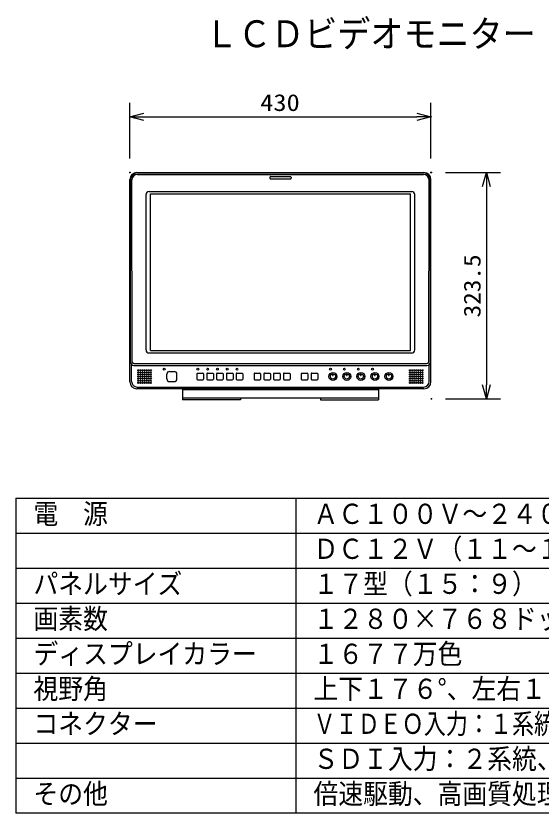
# Model space of a CAD drawing. Units: millimetres, scale not verified. Extents: x -63 to 63, y -57 to 57.
# Drawn here: x -62.5 to 12.5, y -56.5 to 57.4 of the extents above; entities that cross this region are included whole.
import ezdxf
from ezdxf.enums import TextEntityAlignment as Align

# ---------------------------------------------------------------- set-up
doc = ezdxf.new("R2010")
doc.units = ezdxf.units.MM
doc.header["$LTSCALE"] = 0.190236
doc.header["$PDMODE"] = 32
doc.header["$PDSIZE"] = 0.0951
for name, color, linetype in [('0-0_MOJI1', 2, 'Continuous'), ('0-2_WAKU', 1, 'Continuous'), ('0-3_GAIKEI', 1, 'Continuous'), ('0-4_SUNPO', 3, 'Continuous'), ('0-5_Defpoints', 7, 'Continuous')]:
    doc.layers.add(name, color=color, linetype=linetype)
doc.styles.add('ＭＳ ゴシック', font='')
doc.styles.get('ＭＳ ゴシック').set_extended_font_data('MS Gothic')

# ---------------------------------------------------------------- blocks, each defined once
blk = doc.blocks.new('_OPEN30')
at = {"layer": '0-5_Defpoints'}
blk.add_line((0, 0), (-1, 0), dxfattribs=at)
blk.add_lwpolyline([(-1, 0.26795), (0, 0), (-1, -0.26795)], dxfattribs=at)

msp = doc.modelspace()

# ---------------------------------------------------------------- linework, layer by layer
at = {"layer": '0-2_WAKU', "color": 4}
for p, q in [((-62.5001, -11.5), (62.5001, -11.5)), ((-62.5001, -11.5), (-62.5001, -56.5001)), ((-22.5, -11.5), (-22.5, -56.5001)), ((62.5001, -56.5001), (-62.5001, -56.5001))]:
    msp.add_line(p, q, dxfattribs=at)
at = {"layer": '0-2_WAKU'}
for p, q in [((-62.5001, -16.5), (62.5001, -16.5)), ((-62.5001, -21.5), (62.5001, -21.5)), ((-62.5001, -26.5), (62.5001, -26.5)), ((-62.5001, -31.5001), (62.5001, -31.5001)), ((-62.5001, -36.5001), (62.5001, -36.5001)), ((-62.5001, -41.5001), (62.5001, -41.5001)), ((-62.5001, -46.5001), (62.5001, -46.5001)), ((-62.5001, -51.5001), (62.5001, -51.5001))]:
    msp.add_line(p, q, dxfattribs=at)
at = {"layer": '0-3_GAIKEI', "color": 7}
for p, q in [((-45.2228, 35.0174), (-4.2223, 35.0174)), ((-46.2226, 5.1165), (-46.2226, 34.0171)), ((-3.2225, 5.1165), (-3.2225, 34.0171)), ((-4.2223, 4.1173), (-45.2228, 4.1173)), ((-38.7222, 4.1173), (-38.7222, 2.5537)), ((-10.7229, 4.1173), (-10.7229, 2.5537)), ((-10.7229, 2.7569), (-38.7222, 2.7569)), ((-19.0085, 2.7569), (-19.0085, 2.5537)), ((-19.0085, 2.5537), (-10.7229, 2.5537))]:
    msp.add_line(p, q, dxfattribs=at)
at = {"layer": '0-3_GAIKEI'}
for p, q in [((-45.1533, 34.9475), (-4.2918, 34.9475)), ((-45.1533, 34.743), (-4.2918, 34.743)), ((-26.2371, 34.3323), (-26.2371, 34.2017)), ((-26.1368, 34.4315), (-23.3067, 34.4315)), ((-23.2076, 34.3323), (-23.2076, 34.2017)), ((-46.1541, 7.9301), (-46.1541, 33.9486)), ((-45.9039, 7.9301), (-45.9526, 33.9475)), ((-26.1368, 34.1021), (-23.3067, 34.1021)), ((-3.5412, 7.9301), (-3.4925, 33.9475)), ((-3.291, 7.9301), (-3.291, 33.9486)), ((-43.4831, 32.2897), (-5.962, 32.2897)), ((-43.3028, 9.5775), (-43.3028, 31.9576)), ((-43.3028, 31.9576), (-6.1423, 31.9576)), ((-6.1423, 9.5775), (-6.1423, 31.9576)), ((-43.9205, 9.6743), (-43.9205, 31.8608)), ((-5.5246, 9.6743), (-5.5246, 31.8608)), ((-43.4831, 9.2454), (-5.962, 9.2454)), ((-43.3028, 9.5775), (-6.1423, 9.5775)), ((-45.9775, 5.1618), (-45.9775, 7.5097)), ((-45.6555, 7.7288), (-3.7896, 7.7288)), ((-45.6555, 7.4291), (-3.7896, 7.4291)), ((-3.4676, 5.1618), (-3.4676, 7.5097)), ((-40.9469, 5.5415), (-40.9469, 6.1923)), ((-40.5472, 6.5921), (-39.8971, 6.5921)), ((-39.4972, 5.5415), (-39.4972, 6.1923)), ((-36.6472, 6.2421), (-36.6472, 5.4917)), ((-36.5474, 6.3422), (-35.7973, 6.3422)), ((-35.6976, 6.2421), (-35.6976, 5.4917)), ((-35.2474, 6.2421), (-35.2474, 5.4917)), ((-35.1476, 6.3422), (-34.3975, 6.3422)), ((-34.2978, 6.2421), (-34.2978, 5.4917)), ((-33.8477, 6.2421), (-33.8477, 5.4917)), ((-33.7479, 6.3422), (-32.9978, 6.3422)), ((-32.8981, 6.2421), (-32.8981, 5.4917)), ((-32.4469, 6.2421), (-32.4469, 5.4917)), ((-32.3471, 6.3422), (-31.597, 6.3422)), ((-31.4974, 6.2421), (-31.4974, 5.4917)), ((-31.0477, 6.2421), (-31.0477, 5.4917)), ((-30.9479, 6.3422), (-30.1978, 6.3422)), ((-30.0981, 6.2421), (-30.0981, 5.4917)), ((-28.4973, 6.2421), (-28.4973, 5.4917)), ((-28.3975, 6.3422), (-27.6474, 6.3422)), ((-27.5477, 6.2421), (-27.5477, 5.4917)), ((-27.0965, 6.2421), (-27.0965, 5.4917)), ((-26.9967, 6.3422), (-26.2466, 6.3422)), ((-26.1469, 6.2421), (-26.1469, 5.4917)), ((-25.6968, 6.2421), (-25.6968, 5.4917)), ((-25.597, 6.3422), (-24.8469, 6.3422)), ((-24.7472, 6.2421), (-24.7472, 5.4917)), ((-24.2973, 6.2421), (-24.2973, 5.4917)), ((-24.1975, 6.3422), (-23.4474, 6.3422)), ((-23.3477, 6.2421), (-23.3477, 5.4917)), ((-21.7473, 6.2421), (-21.7473, 5.4917)), ((-21.6475, 6.3422), (-20.8974, 6.3422)), ((-20.7977, 6.2421), (-20.7977, 5.4917)), ((-20.3473, 6.2421), (-20.3473, 5.4917)), ((-20.2475, 6.3422), (-19.4974, 6.3422)), ((-19.3978, 6.2421), (-19.3978, 5.4917)), ((-17.272, 6.2468), (-17.272, 6.0173)), ((-17.272, 6.2468), (-17.172, 6.2468)), ((-17.272, 6.0173), (-17.172, 6.0173)), ((-17.172, 6.0173), (-17.172, 6.2468)), ((-15.2927, 6.2468), (-15.1926, 6.2468)), ((-13.2911, 6.2468), (-13.2911, 6.0173)), ((-13.2911, 6.2468), (-13.191, 6.2468)), ((-13.2911, 6.0173), (-13.191, 6.0173)), ((-13.191, 6.0173), (-13.191, 6.2468)), ((-11.2759, 6.2468), (-11.1758, 6.2468)), ((-9.2767, 6.2468), (-9.2767, 6.0173)), ((-9.2767, 6.2468), (-9.1766, 6.2468)), ((-9.2767, 6.0173), (-9.1766, 6.0173)), ((-9.1766, 6.0173), (-9.1766, 6.2468)), ((-40.5472, 5.1422), (-39.8971, 5.1422)), ((-36.5474, 5.3916), (-35.7973, 5.3916)), ((-35.1476, 5.3916), (-34.3975, 5.3916)), ((-33.7479, 5.3916), (-32.9978, 5.3916)), ((-32.3471, 5.3916), (-31.597, 5.3916)), ((-30.9479, 5.3916), (-30.1978, 5.3916)), ((-28.3975, 5.3916), (-27.6474, 5.3916)), ((-26.9967, 5.3916), (-26.2466, 5.3916)), ((-25.597, 5.3916), (-24.8469, 5.3916)), ((-24.1975, 5.3916), (-23.4474, 5.3916)), ((-21.6475, 5.3916), (-20.8974, 5.3916)), ((-20.2475, 5.3916), (-19.4974, 5.3916)), ((-45.1782, 4.3617), (-4.2669, 4.3617)), ((-38.7222, 3.996), (-10.7229, 3.996))]:
    msp.add_line(p, q, dxfattribs=at)
for points in [[(-15.2927, 6.2468), (-15.2927, 6.0173), (-15.1926, 6.0173), (-15.1926, 6.2468)], [(-11.2759, 6.2468), (-11.2759, 6.0173), (-11.1758, 6.0173), (-11.1758, 6.2468)]]:
    msp.add_lwpolyline(points, dxfattribs=at)
at = {"layer": '0-3_GAIKEI', "color": 7}
msp.add_lwpolyline([(-30.4367, 2.7569), (-30.4367, 2.5537), (-38.7222, 2.5537)], dxfattribs=at)
at = {"layer": '0-3_GAIKEI'}
for centre, radius in [((-41.3209, 6.9172), 0.1242), ((-36.5218, 6.9149), 0.1249), ((-35.122, 6.9149), 0.1249), ((-33.7223, 6.9149), 0.1249), ((-32.3215, 6.9149), 0.1249), ((-30.9222, 6.9149), 0.1249), ((-17.5713, 6.9149), 0.1249), ((-15.5919, 6.9149), 0.1249), ((-13.5903, 6.9149), 0.1249), ((-11.5751, 6.9149), 0.1249), ((-45.0208, 6.7571), 0.0743), ((-45.0208, 6.4589), 0.0743), ((-45.0208, 6.1607), 0.0743), ((-45.0208, 5.8625), 0.0743), ((-44.7223, 6.7571), 0.0743), ((-44.7223, 6.4589), 0.0743), ((-44.7223, 6.1607), 0.0743), ((-44.7223, 5.8625), 0.0743), ((-44.4238, 6.7571), 0.0743), ((-44.4238, 6.4589), 0.0743), ((-44.4238, 6.1607), 0.0743), ((-44.4238, 5.8625), 0.0743), ((-44.1252, 6.7571), 0.0743), ((-44.1252, 6.4589), 0.0743), ((-44.1252, 6.1607), 0.0743), ((-44.1252, 5.8625), 0.0743), ((-43.8267, 6.7571), 0.0743), ((-43.8267, 6.4589), 0.0743), ((-43.8267, 6.1607), 0.0743), ((-43.8267, 5.8625), 0.0743), ((-43.5281, 6.7571), 0.0743), ((-43.5281, 6.4589), 0.0743), ((-43.5281, 6.1607), 0.0743), ((-43.5281, 5.8625), 0.0743), ((-43.2296, 6.7571), 0.0743), ((-43.2296, 6.4589), 0.0743), ((-43.2296, 6.1607), 0.0743), ((-43.2296, 5.8625), 0.0743), ((-17.2167, 5.8769), 0.5702), ((-17.2167, 5.8769), 0.3719), ((-15.2373, 5.8769), 0.5702), ((-15.2373, 5.8769), 0.3719), ((-13.2357, 5.8769), 0.5702), ((-13.2357, 5.8769), 0.3719), ((-11.2205, 5.8769), 0.5702), ((-11.2205, 5.8769), 0.3719), ((-9.2214, 5.8769), 0.5702), ((-9.2214, 5.8769), 0.3719), ((-6.2155, 6.7571), 0.0743), ((-6.2155, 6.4589), 0.0743), ((-6.2155, 6.1607), 0.0743), ((-6.2155, 5.8625), 0.0743), ((-5.917, 6.7571), 0.0743), ((-5.917, 6.4589), 0.0743), ((-5.917, 6.1607), 0.0743), ((-5.917, 5.8625), 0.0743), ((-5.6184, 6.7571), 0.0743), ((-5.6184, 6.4589), 0.0743), ((-5.6184, 6.1607), 0.0743), ((-5.6184, 5.8625), 0.0743), ((-5.3199, 6.7571), 0.0743), ((-5.3199, 6.4589), 0.0743), ((-5.3199, 6.1607), 0.0743), ((-5.3199, 5.8625), 0.0743), ((-5.0213, 6.7571), 0.0743), ((-5.0213, 6.4589), 0.0743), ((-5.0213, 6.1607), 0.0743), ((-5.0213, 5.8625), 0.0743), ((-4.7228, 6.7571), 0.0743), ((-4.7228, 6.4589), 0.0743), ((-4.7228, 6.1607), 0.0743), ((-4.7228, 5.8625), 0.0743), ((-4.4243, 6.7571), 0.0743), ((-4.4243, 6.4589), 0.0743), ((-4.4243, 6.1607), 0.0743), ((-4.4243, 5.8625), 0.0743), ((-45.0208, 5.5643), 0.0743), ((-45.0208, 5.2661), 0.0743), ((-45.0208, 4.9679), 0.0743), ((-44.7223, 5.5643), 0.0743), ((-44.7223, 5.2661), 0.0743), ((-44.7223, 4.9679), 0.0743), ((-44.4238, 5.5643), 0.0743), ((-44.4238, 5.2661), 0.0743), ((-44.4238, 4.9679), 0.0743), ((-44.1252, 5.5643), 0.0743), ((-44.1252, 5.2661), 0.0743), ((-44.1252, 4.9679), 0.0743), ((-43.8267, 5.5643), 0.0743), ((-43.8267, 5.2661), 0.0743), ((-43.8267, 4.9679), 0.0743), ((-43.5281, 5.5643), 0.0743), ((-43.5281, 5.2661), 0.0743), ((-43.5281, 4.9679), 0.0743), ((-43.2296, 5.5643), 0.0743), ((-43.2296, 5.2661), 0.0743), ((-43.2296, 4.9679), 0.0743), ((-6.2155, 5.5643), 0.0743), ((-6.2155, 5.2661), 0.0743), ((-6.2155, 4.9679), 0.0743), ((-5.917, 5.5643), 0.0743), ((-5.917, 5.2661), 0.0743), ((-5.917, 4.9679), 0.0743), ((-5.6184, 5.5643), 0.0743), ((-5.6184, 5.2661), 0.0743), ((-5.6184, 4.9679), 0.0743), ((-5.3199, 5.5643), 0.0743), ((-5.3199, 5.2661), 0.0743), ((-5.3199, 4.9679), 0.0743), ((-5.0213, 5.5643), 0.0743), ((-5.0213, 5.2661), 0.0743), ((-5.0213, 4.9679), 0.0743), ((-4.7228, 5.5643), 0.0743), ((-4.7228, 5.2661), 0.0743), ((-4.7228, 4.9679), 0.0743), ((-4.4243, 5.5643), 0.0743), ((-4.4243, 5.2661), 0.0743), ((-4.4243, 4.9679), 0.0743)]:
    msp.add_circle(centre, radius, dxfattribs=at)
at = {"layer": '0-3_GAIKEI', "color": 7}
for centre, radius, start, end in [((-45.2074, 34.0022), 1.0153, 90.86901, 179.16303), ((-4.2377, 34.0022), 1.0153, 0.83697, 89.13099), ((-45.2127, 5.1272), 1.0099, 180.6055, 269.42655), ((-4.2324, 5.1272), 1.0099, 270.57345, 359.3945)]:
    msp.add_arc(centre, radius, start, end, dxfattribs=at)
at = {"layer": '0-3_GAIKEI'}
for centre, radius, start, end in [((-45.1355, 33.9301), 1.0176, 91.00368, 179.02035), ((-45.1452, 33.9355), 0.8075, 90.5773, 179.1542), ((-26.1374, 34.3319), 0.0997, 89.6761, 179.76179), ((-26.1371, 34.2021), 0.1, 180.20063, 270.1199), ((-23.3073, 34.3319), 0.0997, 0.23821, 90.3239), ((-23.3076, 34.2021), 0.1, 269.8801, 359.79937), ((-4.3096, 33.9301), 1.0176, 0.97965, 88.99632), ((-4.2999, 33.9355), 0.8075, 0.8458, 89.4227), ((-43.4903, 31.8596), 0.4302, 89.03731, 179.83475), ((-5.9548, 31.8596), 0.4302, 0.16525, 90.96269), ((-43.4903, 9.6755), 0.4302, 180.16525, 270.96269), ((-5.9548, 9.6755), 0.4302, 269.03731, 359.83475), ((-45.6492, 7.934), 0.5049, 180.44322, 269.28437), ((-45.6768, 7.9564), 0.2285, 186.58946, 275.37107), ((-3.7683, 7.9564), 0.2285, 264.62893, 353.41054), ((-3.796, 7.934), 0.5049, 270.71563, 359.55678), ((-40.5469, 6.1921), 0.4, 90.05512, 179.96492), ((-39.8974, 6.1918), 0.4003, 0.06928, 89.95075), ((-36.5474, 6.2423), 0.0998, 90.01709, 180.14318), ((-35.7975, 6.2423), 0.0999, 359.89127, 89.86816), ((-35.1476, 6.2423), 0.0998, 90.01709, 180.14318), ((-34.3977, 6.2423), 0.0999, 359.89127, 89.86816), ((-33.7479, 6.2423), 0.0998, 90.01709, 180.14318), ((-32.998, 6.2423), 0.0999, 359.89127, 89.86816), ((-32.3471, 6.2423), 0.0998, 90.01709, 180.14318), ((-31.5972, 6.2423), 0.0999, 359.89127, 89.86816), ((-30.9478, 6.2423), 0.0998, 90.01709, 180.14318), ((-30.198, 6.2423), 0.0999, 359.89127, 89.86816), ((-28.3974, 6.2423), 0.0998, 90.01709, 180.14318), ((-27.6476, 6.2423), 0.0999, 359.89127, 89.86816), ((-26.9966, 6.2423), 0.0998, 90.01709, 180.14318), ((-26.2468, 6.2423), 0.0999, 359.89127, 89.86816), ((-25.597, 6.2423), 0.0998, 90.01709, 180.14318), ((-24.8471, 6.2423), 0.0999, 359.89127, 89.86816), ((-24.1974, 6.2423), 0.0998, 90.01709, 180.14318), ((-23.4476, 6.2423), 0.0999, 359.89127, 89.86816), ((-21.6474, 6.2423), 0.0998, 90.01709, 180.14318), ((-20.8976, 6.2423), 0.0999, 359.89127, 89.86816), ((-20.2475, 6.2423), 0.0998, 90.01709, 180.14318), ((-19.4977, 6.2423), 0.0999, 359.89127, 89.86816), ((-45.1664, 5.1728), 0.8112, 180.77437, 269.16554), ((-40.5473, 5.5418), 0.3996, 180.04689, 270.01326), ((-39.897, 5.542), 0.3998, 269.98092, 359.91886), ((-36.547, 5.4918), 0.1002, 180.06157, 269.77817), ((-35.7979, 5.4919), 0.1003, 270.3369, 359.90367), ((-35.1472, 5.4918), 0.1002, 180.06157, 269.77817), ((-34.3981, 5.4919), 0.1003, 270.3369, 359.90367), ((-33.7475, 5.4918), 0.1002, 180.06157, 269.77817), ((-32.9984, 5.4919), 0.1003, 270.3369, 359.90367), ((-32.3467, 5.4918), 0.1002, 180.06157, 269.77817), ((-31.5976, 5.4919), 0.1003, 270.3369, 359.90367), ((-30.9475, 5.4918), 0.1002, 180.06157, 269.77817), ((-30.1983, 5.4919), 0.1003, 270.3369, 359.90367), ((-28.3971, 5.4918), 0.1002, 180.06157, 269.77817), ((-27.648, 5.4919), 0.1003, 270.3369, 359.90367), ((-26.9963, 5.4918), 0.1002, 180.06157, 269.77817), ((-26.2472, 5.4919), 0.1003, 270.3369, 359.90367), ((-25.5966, 5.4918), 0.1002, 180.06157, 269.77817), ((-24.8475, 5.4919), 0.1003, 270.3369, 359.90367), ((-24.1971, 5.4918), 0.1002, 180.06157, 269.77817), ((-23.448, 5.4919), 0.1003, 270.3369, 359.90367), ((-21.6471, 5.4918), 0.1002, 180.06157, 269.77817), ((-20.898, 5.4919), 0.1003, 270.3369, 359.90367), ((-20.2471, 5.4918), 0.1002, 180.06157, 269.77817), ((-19.498, 5.4919), 0.1003, 270.3369, 359.90367), ((-4.2787, 5.1728), 0.8112, 270.83446, 359.22563)]:
    msp.add_arc(centre, radius, start, end, dxfattribs=at)
at = {"layer": '0-4_SUNPO'}
for p, q in [((-46.2226, 37.0226), (-46.2226, 44.9744)), ((-3.2225, 37.0226), (-3.2225, 44.9744)), ((-44.2226, 42.9744), (-5.2225, 42.9744)), ((-1.1634, 35.0174), (6.6923, 35.0174)), ((4.6923, 33.0174), (4.6923, 4.6673)), ((-1.1634, 2.6673), (6.6923, 2.6673))]:
    msp.add_line(p, q, dxfattribs=at)
at = {"layer": '0-5_Defpoints'}
for p in [(-3.2225, 42.9744), (-46.2226, 35.0226), (-3.2225, 35.0226), (-3.1634, 35.0174), (-3.1634, 2.6673), (4.6923, 2.6673)]:
    msp.add_point(p, dxfattribs=at)

# ---------------------------------------------------------------- block references
at = {"layer": '0-4_SUNPO', "xscale": 2, "yscale": 2}
for p, rotation in [((-46.2226, 42.9744), 180), ((4.6923, 35.0174), 90), ((4.6923, 2.6673), 270)]:
    msp.add_blockref('_OPEN30', p, dxfattribs=dict(at, rotation=rotation))
msp.add_blockref('_OPEN30', (-3.2225, 42.9744), dxfattribs=at)

# ---------------------------------------------------------------- texts
at = {"layer": '0-0_MOJI1', "style": 'ＭＳ ゴシック'}
for s, height, width, p in [('ＬＣＤビデオモニター', 3.848, 0.9, (-35.5001, 51.7599)), ('電\u3000源', 2.887, 0.9, (-60.0001, -16.0551)), ('ＡＣ１００Ｖ～２４０Ｖ\u3000５０／６０Ｈｚ\u3000', 2.887, 0.9, (-20, -16.0551)), ('ＤＣ１２Ｖ（１１～１７Ｖ）\u3000', 2.887, 0.9, (-20, -21.0552)), ('パネルサイズ', 2.887, 0.9, (-60.0001, -26.0552)), ('１７型（１５：９）', 2.887, 0.9, (-20, -26.0552)), ('画素数', 2.887, 0.9, (-60.0001, -31.0552)), ('１２８０×７６８ドット（ＷＸＧＡ）', 2.887, 0.9, (-20, -31.0552)), ('ディスプレイカラー', 2.887, 0.9, (-60.0001, -36.0552)), ('１６７７万色', 2.887, 0.9, (-20, -36.0552)), ('視野角', 2.887, 0.9, (-60.0001, -41.0552)), ('上下１７６°、左右１７６°', 2.887, 0.9, (-20, -41.0552)), ('コネクター', 2.887, 0.9, (-60.0001, -46.0552)), ('ＶＩＤＥＯ入力：１系統、コンポーネント入力：１系統', 2.887, 0.8, (-20, -46.0552)), ('ＳＤＩ入力：２系統、ＤＶＩ－Ｄ入力：１系統', 2.887, 0.9, (-20, -51.0552)), ('その他', 2.887, 0.9, (-60.0001, -56.0552)), ('倍速駆動、高画質処理機能搭載', 2.887, 0.9, (-20, -56.0552))]:
    msp.add_text(s, height=height, dxfattribs=dict(at, width=width)).set_placement(p, align=Align.BOTTOM_LEFT)
at = {"layer": '0-4_SUNPO', "style": 'ＭＳ ゴシック', "width": 1.15}
msp.add_text('430', height=2.406, dxfattribs=at).set_placement((-27.6097, 43.084), align=Align.BOTTOM_LEFT)
at = {"layer": '0-4_SUNPO', "style": 'ＭＳ ゴシック', "width": 1.1}
msp.add_text('323.5', height=2.406, rotation=90, dxfattribs=at).set_placement((4.5827, 14.3148), align=Align.BOTTOM_LEFT)

doc.saveas('drawing.dxf')
